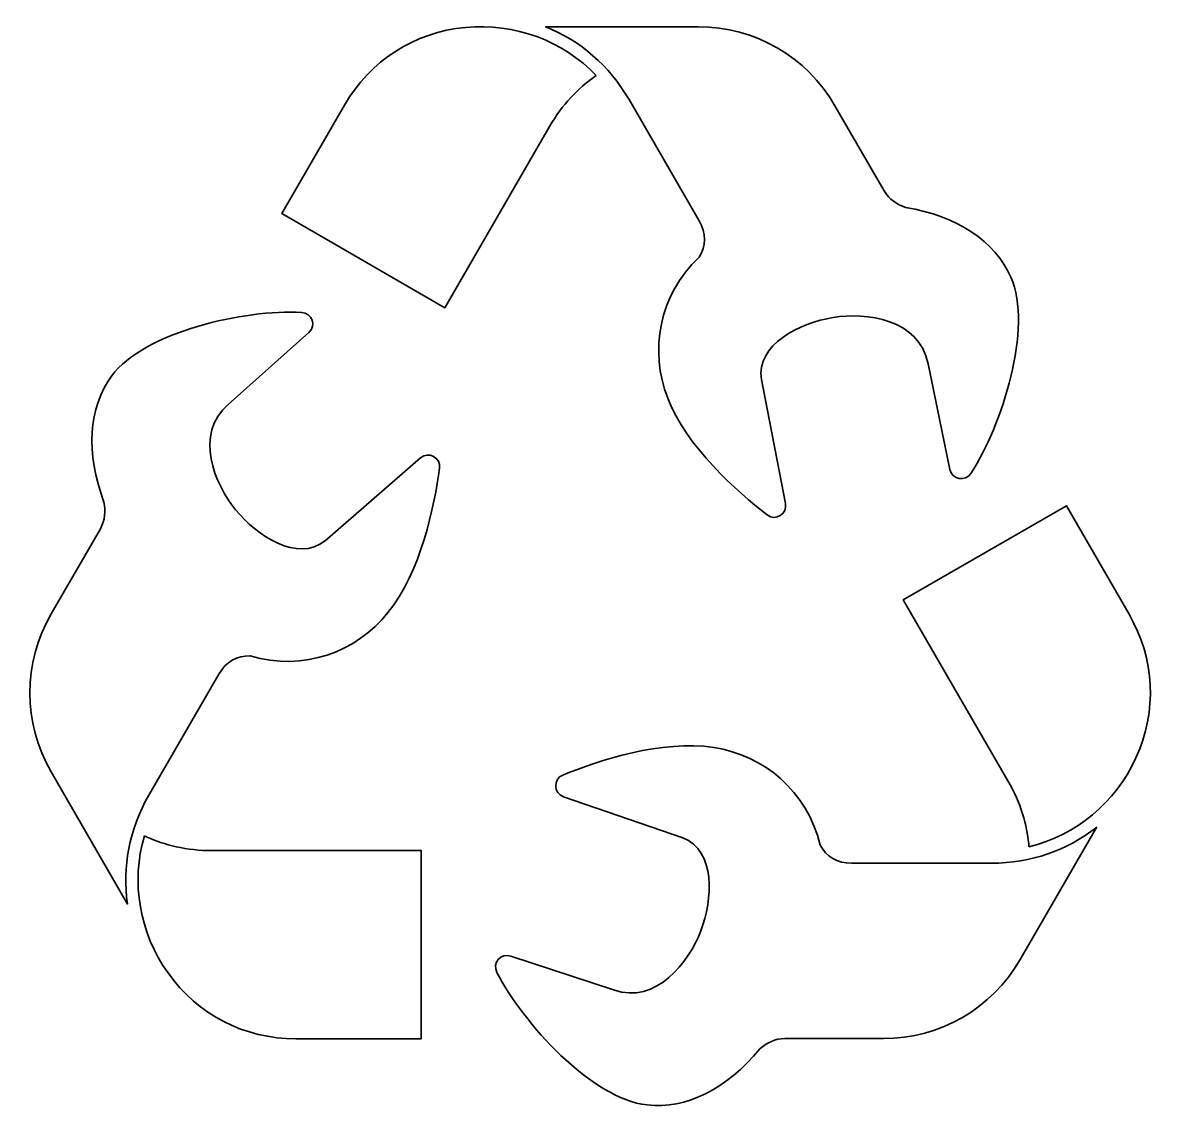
# Model space of a CAD drawing. Header units: millimetres. Extents: x 131 to 289, y -224 to -73.
import ezdxf

# ---------------------------------------------------------------- set-up
doc = ezdxf.new("R2010")
doc.units = ezdxf.units.MM
doc.header["$MEASUREMENT"] = 0
doc.layers.add('Layer 1', color=7, linetype='Continuous', lineweight=0)

msp = doc.modelspace()

# ---------------------------------------------------------------- linework, layer by layer
at = {"layer": 'Layer 1', "color": 250, "lineweight": 35}
for points, knots in [([(210.94, -80.15), (206.32, -75.29), (199.6, -72.8), (192.78, -73.46), (185.67, -74.14), (179.55, -78.07), (175.98, -84.25), (175.98, -84.25), (167.26, -99.35), (167.26, -99.35), (167.26, -99.35), (189.93, -112.44), (189.93, -112.44), (189.93, -112.44), (204.79, -86.7), (204.79, -86.7), (206.59, -83.72), (209.01, -81.46), (210.94, -80.15)], [0, 0, 0, 0, 1, 1, 1, 2, 2, 2, 3, 3, 3, 4, 4, 4, 5, 5, 5, 6, 6, 6, 6]), ([(268.57, -108.17), (266.37, -103.17), (261.15, -99.69), (253.94, -98.48), (252.74, -98.05), (251.68, -97.38), (250.98, -96.2), (250.98, -96.2), (244.13, -84.35), (244.13, -84.35), (240.17, -77.5), (233.06, -73.39), (225.11, -73.37), (225.11, -73.37), (203.91, -73.37), (203.91, -73.37), (208.72, -75.29), (212.8, -78.79), (215.52, -83.5), (215.52, -83.5), (225.25, -100.35), (225.25, -100.35), (226.24, -102.08), (226.22, -103.87), (225.26, -105.38), (219.62, -110.77), (218.34, -118.38), (220.88, -124.99), (223.5, -131.78), (230.49, -137.97), (234.69, -141.23), (235.86, -142.14), (237.54, -141.11), (237.26, -139.65), (237.26, -139.65), (233.91, -122.43), (233.91, -122.43), (233.15, -117.54), (239.28, -114.52), (243.86, -113.79), (248.44, -113.06), (255.83, -113.97), (257.06, -120.22), (257.06, -120.22), (260.1, -134.92), (260.1, -134.92), (260.4, -136.33), (262.25, -136.67), (263.03, -135.46), (267.34, -128.83), (271.67, -115.22), (268.57, -108.17)], [0, 0, 0, 0, 1, 1, 1, 2, 2, 2, 3, 3, 3, 4, 4, 4, 5, 5, 5, 6, 6, 6, 7, 7, 7, 8, 8, 8, 9, 9, 9, 10, 10, 10, 11, 11, 11, 12, 12, 12, 13, 13, 13, 14, 14, 14, 15, 15, 15, 16, 16, 16, 17, 17, 17, 17]), ([(143.6, -121.93), (140.37, -126.34), (139.98, -132.6), (142.53, -139.44), (142.75, -140.7), (142.71, -141.96), (142.04, -143.15), (142.04, -143.15), (135.2, -155.01), (135.2, -155.01), (131.24, -161.86), (131.24, -170.07), (135.2, -176.97), (135.2, -176.97), (145.8, -195.33), (145.8, -195.33), (145.06, -190.21), (146.05, -184.92), (148.77, -180.21), (148.77, -180.21), (158.5, -163.36), (158.5, -163.36), (159.49, -161.64), (161.06, -160.75), (162.84, -160.84), (170.34, -163.02), (177.56, -160.33), (182.01, -154.82), (186.59, -149.16), (188.45, -140.02), (189.18, -134.74), (189.38, -133.27), (187.65, -132.33), (186.53, -133.31), (186.53, -133.31), (173.29, -144.82), (173.29, -144.82), (169.43, -147.92), (163.76, -144.12), (160.83, -140.52), (157.91, -136.92), (155, -130.06), (159.8, -125.88), (159.8, -125.88), (171.01, -115.89), (171.01, -115.89), (172.09, -114.93), (171.45, -113.16), (170.01, -113.08), (162.11, -112.66), (148.16, -115.73), (143.6, -121.93)], [0, 0, 0, 0, 1, 1, 1, 2, 2, 2, 3, 3, 3, 4, 4, 4, 5, 5, 5, 6, 6, 6, 7, 7, 7, 8, 8, 8, 9, 9, 9, 10, 10, 10, 11, 11, 11, 12, 12, 12, 13, 13, 13, 14, 14, 14, 15, 15, 15, 16, 16, 16, 17, 17, 17, 17]), ([(271.09, -187.37), (277.6, -185.8), (283.12, -181.23), (285.96, -175), (288.93, -168.5), (288.58, -161.23), (285.01, -155.05), (285.01, -155.05), (276.3, -139.95), (276.3, -139.95), (276.3, -139.95), (253.63, -153.03), (253.63, -153.03), (253.63, -153.03), (268.49, -178.78), (268.49, -178.78), (270.17, -181.82), (270.92, -185.04), (271.09, -187.37)], [0, 0, 0, 0, 1, 1, 1, 2, 2, 2, 3, 3, 3, 4, 4, 4, 5, 5, 5, 6, 6, 6, 6]), ([(218.01, -223.27), (223.44, -223.87), (229.06, -221.08), (233.71, -215.45), (234.69, -214.63), (235.8, -214.04), (237.17, -214.02), (237.17, -214.02), (250.86, -214.01), (250.86, -214.01), (258.77, -214.01), (265.88, -209.91), (269.88, -203.03), (269.88, -203.03), (280.48, -184.67), (280.48, -184.67), (276.41, -187.88), (271.33, -189.66), (265.9, -189.66), (265.9, -189.66), (246.44, -189.66), (246.44, -189.66), (244.45, -189.66), (242.9, -188.75), (242.08, -187.16), (240.23, -179.58), (234.28, -174.67), (227.29, -173.57), (220.09, -172.44), (211.24, -175.39), (206.32, -177.4), (204.94, -177.96), (204.99, -179.93), (206.4, -180.41), (206.4, -180.41), (222.98, -186.12), (222.98, -186.12), (227.6, -187.91), (227.15, -194.73), (225.49, -199.06), (223.83, -203.39), (219.35, -209.34), (213.33, -207.28), (213.33, -207.28), (199.07, -202.56), (199.07, -202.56), (197.7, -202.11), (196.48, -203.54), (197.14, -204.83), (200.73, -211.88), (210.36, -222.43), (218.01, -223.27)], [0, 0, 0, 0, 1, 1, 1, 2, 2, 2, 3, 3, 3, 4, 4, 4, 5, 5, 5, 6, 6, 6, 7, 7, 7, 8, 8, 8, 9, 9, 9, 10, 10, 10, 11, 11, 11, 12, 12, 12, 13, 13, 13, 14, 14, 14, 15, 15, 15, 16, 16, 16, 17, 17, 17, 17]), ([(148.15, -185.85), (146.26, -192.28), (147.46, -199.34), (151.44, -204.92), (155.58, -210.74), (162.05, -214.07), (169.19, -214.07), (169.19, -214.07), (186.62, -214.07), (186.62, -214.07), (186.62, -214.07), (186.63, -187.9), (186.63, -187.9), (186.63, -187.9), (156.9, -187.9), (156.9, -187.9), (153.42, -187.83), (150.26, -186.87), (148.15, -185.85)], [0, 0, 0, 0, 1, 1, 1, 2, 2, 2, 3, 3, 3, 4, 4, 4, 5, 5, 5, 6, 6, 6, 6])]:
    msp.add_open_spline(points, degree=3, knots=knots, dxfattribs=at)

doc.saveas('drawing.dxf')
